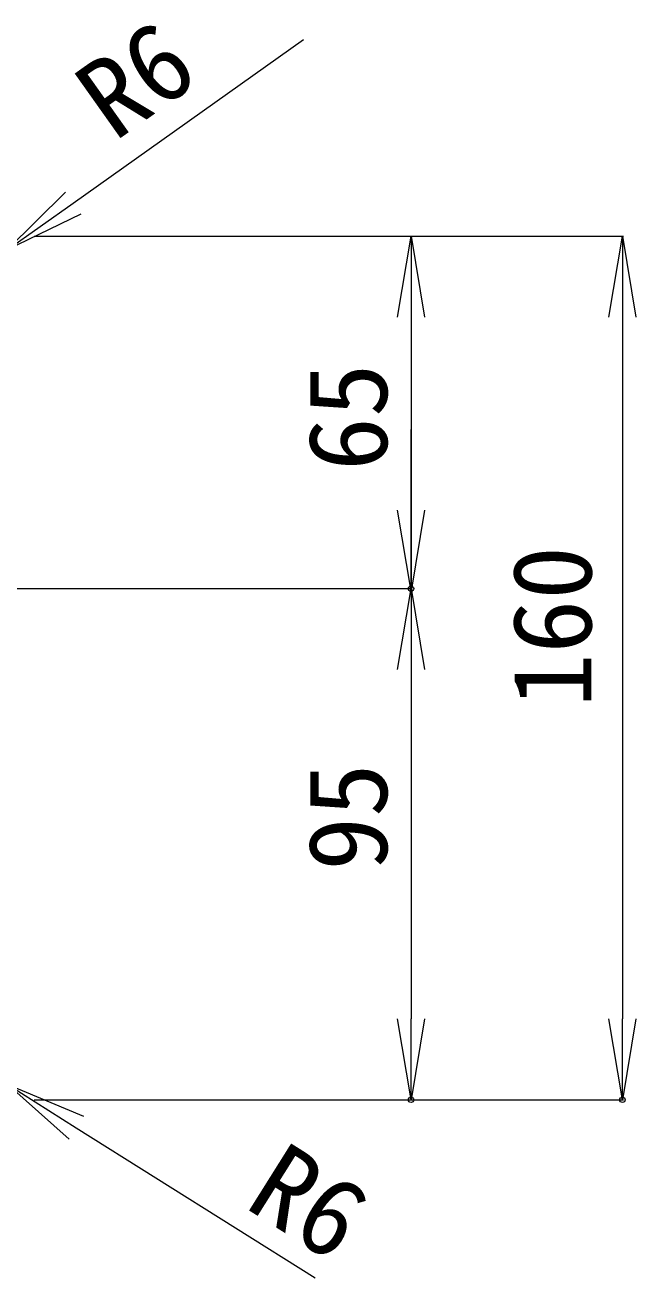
# Model space of a CAD drawing. Units: millimetres, scale not verified. Extents: x -1224 to 1080, y -808 to 808.
# Drawn here: x -521.8 to -408.5, y 374.1 to 606.3 of the extents above; entities that cross this region are included whole.
import ezdxf
from ezdxf.enums import TextEntityAlignment as Align

# ---------------------------------------------------------------- set-up
doc = ezdxf.new("R2010")
doc.units = ezdxf.units.MM
doc.header["$LTSCALE"] = 8
doc.layers.add('0-0', color=7, linetype='Continuous', lineweight=18)
doc.styles.add('ＭＳ ゴシック', font='')
doc.styles.get('ＭＳ ゴシック').set_extended_font_data('MS Gothic')

msp = doc.modelspace()

# ---------------------------------------------------------------- linework, layer by layer
at = {"layer": '0-0'}
for p, q in [((-512.854, 573.294), (-470.178, 603.583)), ((-525.087, 564.612), (-512.854, 573.294)), ((-520.075, 567.139), (-450.038, 567.139)), ((-520.075, 567.139), (-410.838, 567.139)), ((-450.218, 567.139), (-450.218, 552.139)), ((-411.018, 567.139), (-411.018, 552.139)), ((-450.218, 552.139), (-450.218, 422.139)), ((-411.018, 552.139), (-411.018, 422.139)), ((-450.218, 516.359), (-450.218, 531.359)), ((-450.218, 501.359), (-450.218, 516.359)), ((-583.98, 501.854), (-450.038, 501.854)), ((-583.98, 501.854), (-450.038, 501.854)), ((-450.218, 501.854), (-450.218, 486.854)), ((-450.218, 501.854), (-450.218, 486.854)), ((-450.218, 486.854), (-450.218, 471.854)), ((-450.218, 486.854), (-450.218, 422.139)), ((-450.218, 407.139), (-450.218, 422.139)), ((-450.218, 407.139), (-450.218, 422.139)), ((-411.018, 407.139), (-411.018, 422.139)), ((-524.994, 409.948), (-512.292, 401.971)), ((-520.075, 407.139), (-450.038, 407.139)), ((-520.075, 407.139), (-410.838, 407.139)), ((-512.292, 401.971), (-467.973, 374.138))]:
    msp.add_line(p, q, dxfattribs=at)
for points in [[(-511.408, 571.255), (-525.087, 564.612), (-514.301, 575.332)], [(-452.718, 552.139), (-450.218, 567.139), (-447.718, 552.139)], [(-413.518, 552.139), (-411.018, 567.139), (-408.518, 552.139)], [(-447.718, 516.359), (-450.218, 501.359), (-452.718, 516.359)], [(-452.718, 486.854), (-450.218, 501.854), (-447.718, 486.854)], [(-452.718, 486.854), (-450.218, 501.854), (-447.718, 486.854)], [(-447.718, 422.139), (-450.218, 407.139), (-452.718, 422.139)], [(-447.718, 422.139), (-450.218, 407.139), (-452.718, 422.139)], [(-408.518, 422.139), (-411.018, 407.139), (-413.518, 422.139)], [(-513.621, 399.853), (-524.994, 409.948), (-510.962, 404.088)]]:
    msp.add_lwpolyline(points, dxfattribs=at)
for centre in [(-450.218, 501.854), (-450.218, 407.139), (-450.218, 407.139), (-411.018, 407.139)]:
    msp.add_circle(centre, 0.5, dxfattribs=at)

# ---------------------------------------------------------------- texts
at = {"layer": '0-0', "color": 4, "style": 'ＭＳ ゴシック'}
for s, rotation, p in [('R6', 35.365, (-502.678, 580.931)), ('65', 90, (-450.253, 523.651)), ('160', 90, (-412.38, 479.847)), ('95', 90, (-450.253, 449.559)), ('R6', 327.87, (-483.763, 383.652))]:
    msp.add_text(s, height=14.66, rotation=rotation, dxfattribs=at).set_placement(p, align=Align.BOTTOM_LEFT)

doc.saveas('drawing.dxf')
